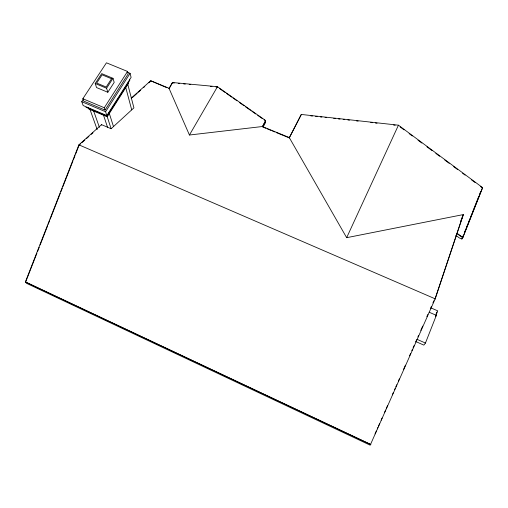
<?xml version="1.0" encoding="UTF-8"?>
<svg xmlns="http://www.w3.org/2000/svg" width="508" height="508" viewBox="0 0 508 508"><rect width="100%" height="100%" fill="white"/><g stroke="black" fill="none" stroke-linecap="round" stroke-linejoin="round"><path stroke-width="0.76" d="M172.504 82.506L169.062 88.608L172.504 82.506L217.462 86.722L265.608 120.51L265.551 122.511L263.036 127.171M276.161 132.518L289.249 137.884L301.314 114.452L398.437 125.19L482.6 187.617L462.877 237.439L461.874 239.008L459.524 238.03L455.803 235.382M289.249 137.884L301.314 114.452M435 299.098L462.839 215.83M127.768 84.315L133.915 107.855L111.119 128.734L101.517 124.651L78.905 144.837L25.4 281.902L26.524 283.299L370.192 445.192L435.185 298.831L463.34 214.579L346.666 237.681L289.274 137.56L262.357 126.524L189.433 135.02L168.999 88.252L150.692 80.753L131.172 98.177M36.932 253.162L25.59 282.137L370.783 444.494M37.509 251.682L39.243 247.25M40.107 245.034L47.612 225.812M48.184 224.333L49.632 220.637M50.209 219.158L60.306 193.281M60.884 191.802L62.325 188.106M62.903 186.633L73.006 160.757M73.584 159.277L75.025 155.581M75.603 154.102L79.064 145.231L80.804 143.681M436.023 314.217L436.893 312.007M416.071 341.668L423.85 345.116L425.444 343.059L436.347 315.354L429.171 312.229M461.874 239.008L463.321 235.356M464.477 232.442L465.919 228.791M466.496 227.33L467.944 223.679M468.522 222.225L469.97 218.573M470.548 217.113L471.989 213.462M472.567 212.001L478.638 196.672M479.215 195.218L480.663 191.567M482.6 187.617L462.712 237.706L456.8 233.54M460.369 221.99L463.34 214.579M375.056 433.934L376.339 431.038M377.298 428.866L377.933 427.418M378.574 425.971L379.533 423.799M381.133 420.18L382.092 418.008M384.651 412.217L385.61 410.045M386.251 408.597L387.528 405.695M392.328 394.837L393.287 392.665M394.564 389.769L395.205 388.322M395.84 386.874L396.805 384.702M398.399 381.083L399.358 378.911M403.517 369.494L405.435 365.15M409.594 355.74L410.553 353.568M411.829 350.672L412.471 349.225M413.112 347.777L414.071 345.599M415.671 341.979L416.63 339.808M417.906 336.912L418.548 335.464M420.783 330.397L422.7 326.053M426.86 316.636L427.819 314.465M430.378 308.674L431.336 306.502M432.937 302.882L433.895 300.711M346.666 237.681L398.437 125.19M265.608 120.51L262.35 126.854L265.595 120.847L264.16 119.882M189.433 135.02L217.462 86.722M105.048 110.077L104.286 107.747L127.54 71.457L106.445 62.808L82.848 98.73L83.712 101.086L105.048 110.077L128.162 73.914L127.54 71.457M111.119 128.734L105.594 111.728L130.086 73.349L127.159 72.149M107.829 92.266L114.192 82.398L113.011 78.308L101.689 73.628L95.212 83.509L96.545 87.567L107.829 92.266L106.585 88.24L113.011 78.308M130.086 73.349L131.102 77.394L106.839 115.545L83.172 105.55L81.737 101.67L83.458 99.054M436.347 315.354L435.508 316.497L437.731 310.852L431.324 308.064M81.959 142.646L84.855 140.056M86.595 138.506L88.913 136.436M91.23 134.366L92.964 132.81M132.429 97.542L137.147 93.332M138.322 92.278L140.684 90.17M143.631 87.535L144.805 86.487M148.933 82.798L150.698 81.217M174.263 83.058L172.561 82.855M178.194 83.426L179.769 83.579M183.699 83.947L185.268 84.093M189.198 84.468L190.773 84.614M210.42 86.462L211.995 86.614M215.925 86.982L217.494 87.128M310.864 115.894L312.445 116.072M315.595 116.421L317.17 116.592M320.319 116.942L321.894 117.119M325.044 117.469L326.619 117.64M333.712 118.427L335.286 118.599M338.436 118.948L340.011 119.126M343.16 119.475L344.741 119.647M347.891 119.996L349.466 120.174M356.553 120.961L358.127 121.133M370.732 122.53L372.307 122.707M375.456 123.057L377.038 123.228M393.579 125.063L395.154 125.241M482.422 187.916L480.365 186.436M166.865 87.706L150.692 80.753M263.804 127.451L265.982 128.346M267.437 128.943L271.075 130.435M272.529 131.032L274.707 131.921M95.212 83.509L106.585 88.24M82.848 98.73L104.286 107.747M81.737 101.67L105.594 111.728M85.973 107.271L107.036 116.167L129.8 80.353L129.496 79.153M78.905 144.837L435.185 298.831M416.992 339.319L425.444 343.059M25.4 281.902L370.821 444.551M219.437 88.494L225.273 92.589M226.568 93.497L231.756 97.136M233.051 98.044L236.938 100.774M239.535 102.597L244.069 105.778M245.364 106.686L250.552 110.331M251.847 111.239L255.734 113.97M257.683 115.335L262.217 118.516M457.06 233.299L462.877 237.439M400.209 127.006L404.031 129.832M409.118 133.61L412.299 135.966M418.02 140.214L421.843 143.04M426.93 146.818L432.016 150.59M435.832 153.416L439.649 156.248M444.741 160.02L449.193 163.322M453.644 166.624L457.46 169.456M462.553 173.228L465.099 175.12M471.456 179.832L475.272 182.664M88.335 107.836L88.741 108.972L107.226 116.783L128.518 83.274L128.207 82.093M89.713 108.687L97.187 129.54M93.396 110.242L99.403 127.324M101.517 124.651L101.651 125.051M103.251 114.408L107.512 127.203M109.055 112.674L113.487 126.568M125.743 87.484L131.718 109.868M111.531 78.74L106.178 87.014L96.698 83.071L102.095 74.835L111.531 78.74"/></g></svg>
